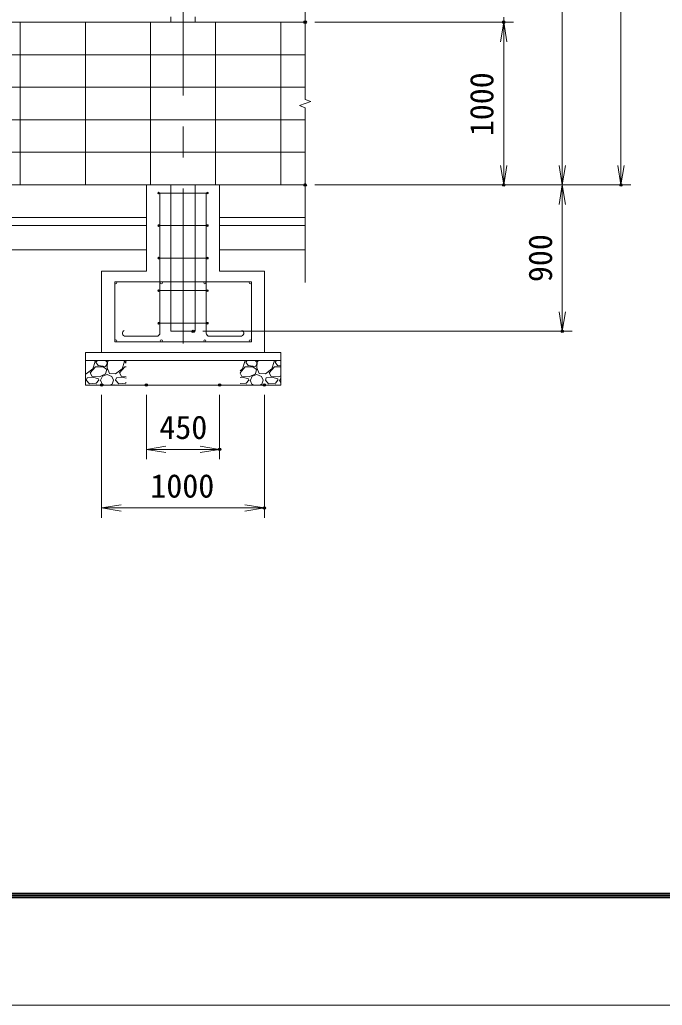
# Model space of a CAD drawing. Units: millimetres at full size. Extents: x -12600 to 12600, y -8910 to 8910.
# Drawn here: x -5443 to -1496, y -8910 to -2853 of the extents above; entities that cross this region are included whole.
import ezdxf
from ezdxf.enums import TextEntityAlignment as Align

# ---------------------------------------------------------------- set-up
doc = ezdxf.new("R2010")
doc.units = ezdxf.units.MM
doc.header["$LTSCALE"] = 30
doc.header["$PDMODE"] = 32
doc.header["$PDSIZE"] = 15
doc.linetypes.add('USER1', pattern=[50.8, 31.75, -6.35, 6.35, -6.35])
for name, color, linetype, lineweight in [('0-0_D-STR1', 1, 'Continuous', 18), ('0-1_D-BMK', 2, 'USER1', 13), ('0-2_0', 7, 'Continuous', 18), ('0-3_D-BGD', 7, 'Continuous', 18), ('0-4_D-STR3', 3, 'Continuous', 13), ('0-5_D-STR-DIM', 7, 'Continuous', 13), ('0-7_D-DCR-HCH', 7, 'Continuous', 13), ('0-B_D-STR4', 7, 'Continuous', 18), ('0-C_D-TTL', 7, 'Continuous', 18)]:
    doc.layers.add(name, color=color, linetype=linetype, lineweight=lineweight)
doc.layers.add('0-6_Defpoints', color=253, linetype='Continuous')
doc.styles.add('ＭＳ ゴシック', font='')
doc.styles.get('ＭＳ ゴシック').set_extended_font_data('MS Gothic')

# ---------------------------------------------------------------- blocks, each defined once
blk = doc.blocks.new('_Open')
at = {"layer": '0-2_0'}
blk.add_line((-30, 5), (0, 0), dxfattribs=at)
blk.add_lwpolyline([(-30, -5), (0, 0), (-30, 0)], dxfattribs=at)

msp = doc.modelspace()

# ---------------------------------------------------------------- linework, layer by layer
at = {"layer": '0-0_D-STR1'}
for p, q in [((-4515.02, -2836.32), (-4515.02, -2868.32)), ((-4365.02, -2868.32), (-4365.02, -2836.32))]:
    msp.add_line(p, q, dxfattribs=at)
msp.add_lwpolyline([(-4515.02, -3868.32), (-4515.02, -4768.32), (-4365.02, -4768.32), (-4365.02, -3868.32)], dxfattribs=at)
at = {"layer": '0-1_D-BMK'}
msp.add_line((-4440.02, -4843.32), (-4440.02, 4340.47), dxfattribs=at)
at = {"layer": '0-3_D-BGD'}
for p, q in [((-3690.02, -2868.32), (-10640.02, -2868.32)), ((-5440.02, -2868.32), (-5440.02, -3868.32)), ((-5040.02, -2868.32), (-5040.02, -3868.32)), ((-4640.02, -2868.32), (-4640.02, -3868.32)), ((-4240.02, -2868.32), (-4240.02, -3868.32)), ((-3840.02, -2868.32), (-3840.02, -3868.32)), ((-3690.02, -3068.32), (-10640.02, -3068.32)), ((-3690.02, -3268.32), (-10640.02, -3268.32)), ((-3690.02, -3468.32), (-10640.02, -3468.32)), ((-3690.02, -3668.32), (-10640.02, -3668.32)), ((-3690.02, -3868.32), (-11165.02, -3868.32)), ((-4665.02, -4068.32), (-7215.02, -4068.32)), ((-4665.02, -4118.32), (-7215.02, -4118.32)), ((-3690.02, -4068.32), (-4215.02, -4068.32)), ((-3690.02, -4118.32), (-4215.02, -4118.32)), ((-4665.02, -4268.32), (-7215.02, -4268.32)), ((-3690.02, -4268.32), (-4215.02, -4268.32))]:
    msp.add_line(p, q, dxfattribs=at)
at = {"layer": '0-4_D-STR3'}
for p, q in [((-4290.02, -3918.41), (-4590.02, -3918.41)), ((-4582.02, -4778.74), (-4582.02, -3918.41)), ((-4440.02, -3918.41), (-4440.02, -4798.74)), ((-4298.02, -4778.74), (-4298.02, -3918.41)), ((-4290.02, -4118.41), (-4590.02, -4118.41)), ((-4290.02, -4318.41), (-4590.02, -4318.41)), ((-4020.02, -4463.32), (-4860.02, -4463.32)), ((-4860.02, -4833.32), (-4860.02, -4463.32)), ((-4020.02, -4833.32), (-4020.02, -4463.32)), ((-4290.02, -4518.41), (-4590.02, -4518.41)), ((-4290.02, -4718.41), (-4590.02, -4718.41)), ((-4020.02, -4833.32), (-4860.02, -4833.32)), ((-4602.02, -4798.74), (-4795.03, -4798.74)), ((-4278.02, -4798.74), (-4085.01, -4798.74))]:
    msp.add_line(p, q, dxfattribs=at)
for centre, radius in [((-4590.02, -3918.41), 5), ((-4290.02, -3918.41), 5), ((-4590.02, -4118.41), 5), ((-4290.02, -4118.41), 5), ((-4590.02, -4318.41), 5), ((-4290.02, -4318.41), 5), ((-4853.52, -4469.82), 6.5), ((-4573.52, -4469.82), 6.5), ((-4306.52, -4469.82), 6.5), ((-4026.52, -4469.82), 6.5), ((-4590.02, -4518.41), 5), ((-4290.02, -4518.41), 5), ((-4590.02, -4718.41), 5), ((-4290.02, -4718.41), 5), ((-4853.52, -4826.82), 6.5), ((-4573.52, -4826.82), 6.5), ((-4306.52, -4826.82), 6.5), ((-4026.52, -4826.82), 6.5)]:
    msp.add_circle(centre, radius, dxfattribs=at)
for centre, radius, start, end in [((-4794.21, -4780.08), 18.68, 111.66589, 272.52545), ((-4602.02, -4778.74), 20, 270, 0), ((-4278.02, -4778.74), 20, 180, 270), ((-4085.84, -4780.08), 18.68, 267.47455, 68.33411)]:
    msp.add_arc(centre, radius, start, end, dxfattribs=at)
at = {"layer": '0-5_D-STR-DIM'}
for p, q in [((-1750.02, 4161.68), (-1750.02, -3868.32)), ((-2110.02, -3868.32), (-2110.02, 3161.68)), ((-3690.02, -1363.96), (-3690.02, -3342.66)), ((-2470.02, -2838.32), (-2470.02, -2868.32)), ((-3630.02, -2868.32), (-2410.02, -2868.32)), ((-3630.02, -2868.32), (-2410.02, -2868.32)), ((-2470.02, -2868.32), (-2470.02, -3868.32)), ((-2470.02, -2988.32), (-2470.02, -3108.32)), ((-3725.25, -3381.14), (-3654.77, -3355.49)), ((-3690.01, -3393.96), (-3725.25, -3381.14)), ((-3654.77, -3355.49), (-3690.01, -3342.66)), ((-3690.02, -3393.96), (-3690.02, -4468.32)), ((-3630.02, -3868.32), (-2050.02, -3868.32)), ((-3630.02, -3868.32), (-2410.02, -3868.32)), ((-3630.02, -3868.32), (-2050.02, -3868.32)), ((-3630.02, -3868.32), (-1690.02, -3868.32)), ((-2110.02, -3868.32), (-2110.02, -4768.32)), ((-4317.52, -4768.32), (-2050.02, -4768.32)), ((-4940.02, -5158.32), (-4940.02, -5913.66)), ((-4665.02, -5158.32), (-4665.02, -5553.66)), ((-4215.02, -5158.32), (-4215.02, -5553.66)), ((-3940.02, -5158.32), (-3940.02, -5913.66)), ((-4665.02, -5493.66), (-4215.02, -5493.66)), ((-4940.02, -5853.66), (-3940.02, -5853.66))]:
    msp.add_line(p, q, dxfattribs=at)
at = {"layer": '0-6_Defpoints'}
for p in [(-3690.02, -2868.32), (-2470.02, -2868.32), (-3690.02, -3868.32), (-2470.02, -3868.32), (-1750.02, -3868.32), (-4377.52, -4768.32), (-2110.02, -4768.32), (-4940.02, -5098.32), (-4665.02, -5098.32), (-4215.02, -5098.32), (-3940.02, -5098.32), (-4215.02, -5493.66), (-3940.02, -5853.66)]:
    msp.add_point(p, dxfattribs=at)
at = {"layer": '0-7_D-DCR-HCH'}
for p, q in [((-4994.64, -4998.3), (-4980.24, -4953.3)), ((-4980.24, -4953.3), (-4983.28, -4948.32)), ((-4966.25, -4948.32), (-4974.84, -4956.9)), ((-4974.84, -4956.9), (-4960.44, -4978.5)), ((-4906.44, -4956.9), (-4916.25, -4948.32)), ((-4904.64, -4955.1), (-4906.44, -4992.9)), ((-4906.44, -4967.7), (-4906.44, -4956.9)), ((-4897.2, -4948.32), (-4904.64, -4955.1)), ((-4814.64, -4998.3), (-4800.24, -4953.3)), ((-4800.24, -4953.3), (-4803.28, -4948.32)), ((-4790.02, -4952.09), (-4794.84, -4956.9)), ((-4794.84, -4956.9), (-4790.02, -4964.12)), ((-4074.64, -4998.3), (-4060.24, -4953.3)), ((-4060.24, -4953.3), (-4063.28, -4948.32)), ((-4046.25, -4948.32), (-4054.84, -4956.9)), ((-4054.84, -4956.9), (-4040.44, -4978.5)), ((-3986.44, -4956.9), (-3996.25, -4948.32)), ((-3984.64, -4955.1), (-3986.44, -4992.9)), ((-3986.44, -4967.7), (-3986.44, -4956.9)), ((-3977.2, -4948.32), (-3984.64, -4955.1)), ((-3894.64, -4998.3), (-3880.24, -4953.3)), ((-3880.24, -4953.3), (-3883.28, -4948.32)), ((-3866.25, -4948.32), (-3874.84, -4956.9)), ((-3874.84, -4956.9), (-3860.44, -4978.5)), ((-5010.84, -5023.5), (-4978.44, -4987.5)), ((-4998.24, -5045.1), (-5010.84, -5023.5)), ((-4978.44, -4987.5), (-4931.64, -4987.5)), ((-4960.44, -4978.5), (-4915.44, -4983.9)), ((-4931.64, -4987.5), (-4908.24, -5003.7)), ((-4915.44, -4983.9), (-4906.44, -4967.7)), ((-4908.24, -5003.7), (-4915.44, -5028.9)), ((-4906.44, -4992.9), (-4892.04, -5027.1)), ((-4854.24, -5028.9), (-4814.64, -4998.3)), ((-4830.84, -5023.5), (-4798.44, -4987.5)), ((-4818.24, -5045.1), (-4830.84, -5023.5)), ((-4798.44, -4987.5), (-4790.02, -4987.5)), ((-4090.02, -5022.6), (-4058.44, -4987.5)), ((-4090.02, -5010.19), (-4074.64, -4998.3)), ((-4078.24, -5045.1), (-4090.02, -5024.9)), ((-4058.44, -4987.5), (-4011.64, -4987.5)), ((-4040.44, -4978.5), (-3995.44, -4983.9)), ((-4011.64, -4987.5), (-3988.24, -5003.7)), ((-3995.44, -4983.9), (-3986.44, -4967.7)), ((-3988.24, -5003.7), (-3995.44, -5028.9)), ((-3986.44, -4992.9), (-3972.04, -5027.1)), ((-3934.24, -5028.9), (-3894.64, -4998.3)), ((-3910.84, -5023.5), (-3878.44, -4987.5)), ((-3898.24, -5045.1), (-3910.84, -5023.5)), ((-3878.44, -4987.5), (-3840.02, -4987.5)), ((-3860.44, -4978.5), (-3840.02, -4980.95)), ((-5034.24, -5068.5), (-5028.84, -5054.1)), ((-5014.44, -5090.1), (-5034.24, -5068.5)), ((-4994.64, -5050.5), (-5028.84, -5054.1)), ((-4973.04, -5086.5), (-5014.44, -5090.1)), ((-4953.24, -5048.7), (-4998.24, -5045.1)), ((-4958.64, -5059.5), (-4994.64, -5050.5)), ((-4956.84, -5068.5), (-4973.04, -5086.5)), ((-4956.84, -5068.5), (-4958.64, -5059.5)), ((-4915.44, -5028.9), (-4953.24, -5048.7)), ((-4947.84, -5068.5), (-4937.04, -5093.7)), ((-4946.04, -5068.5), (-4935.24, -5043.3)), ((-4935.24, -5043.3), (-4906.44, -5034.3)), ((-4906.44, -5034.3), (-4877.64, -5045.1)), ((-4892.04, -5027.1), (-4854.24, -5028.9)), ((-4877.64, -5045.1), (-4866.84, -5068.5)), ((-4875.84, -5093.7), (-4866.84, -5068.5)), ((-4854.24, -5068.5), (-4848.84, -5054.1)), ((-4834.44, -5090.1), (-4854.24, -5068.5)), ((-4814.64, -5050.5), (-4848.84, -5054.1)), ((-4793.04, -5086.5), (-4834.44, -5090.1)), ((-4790.02, -5047.36), (-4818.24, -5045.1)), ((-4790.02, -5056.66), (-4814.64, -5050.5)), ((-4790.02, -5083.15), (-4793.04, -5086.5)), ((-4074.64, -5050.5), (-4090.02, -5052.12)), ((-4053.04, -5086.5), (-4090.02, -5089.72)), ((-4033.24, -5048.7), (-4078.24, -5045.1)), ((-4038.64, -5059.5), (-4074.64, -5050.5)), ((-4036.84, -5068.5), (-4053.04, -5086.5)), ((-4036.84, -5068.5), (-4038.64, -5059.5)), ((-3995.44, -5028.9), (-4033.24, -5048.7)), ((-4027.84, -5068.5), (-4017.04, -5093.7)), ((-4026.04, -5068.5), (-4015.24, -5043.3)), ((-4015.24, -5043.3), (-3986.44, -5034.3)), ((-3986.44, -5034.3), (-3957.64, -5045.1)), ((-3972.04, -5027.1), (-3934.24, -5028.9)), ((-3957.64, -5045.1), (-3946.84, -5068.5)), ((-3955.84, -5093.7), (-3946.84, -5068.5)), ((-3934.24, -5068.5), (-3928.84, -5054.1)), ((-3914.44, -5090.1), (-3934.24, -5068.5)), ((-3894.64, -5050.5), (-3928.84, -5054.1)), ((-3873.04, -5086.5), (-3914.44, -5090.1)), ((-3853.24, -5048.7), (-3898.24, -5045.1)), ((-3858.64, -5059.5), (-3894.64, -5050.5)), ((-3856.84, -5068.5), (-3873.04, -5086.5)), ((-3856.84, -5068.5), (-3858.64, -5059.5)), ((-3840.02, -5041.78), (-3853.24, -5048.7)), ((-3847.84, -5068.5), (-3840.02, -5086.73)), ((-3846.04, -5068.5), (-3840.02, -5054.47)), ((-5031.08, -5098.32), (-5040.02, -5097.57)), ((-4969.44, -5097.3), (-4971.8, -5098.32)), ((-4966.4, -5098.32), (-4969.44, -5097.3)), ((-4937.04, -5093.7), (-4921.35, -5098.32)), ((-4891.52, -5098.32), (-4875.84, -5093.7)), ((-4863.24, -5097.3), (-4864.35, -5098.32)), ((-4851.08, -5098.32), (-4863.24, -5097.3)), ((-4790.02, -5097.55), (-4791.8, -5098.32)), ((-4049.44, -5097.3), (-4051.8, -5098.32)), ((-4046.4, -5098.32), (-4049.44, -5097.3)), ((-4017.04, -5093.7), (-4001.35, -5098.32)), ((-3971.52, -5098.32), (-3955.84, -5093.7)), ((-3943.24, -5097.3), (-3944.35, -5098.32)), ((-3931.08, -5098.32), (-3943.24, -5097.3)), ((-3869.44, -5097.3), (-3871.8, -5098.32)), ((-3866.4, -5098.32), (-3869.44, -5097.3))]:
    msp.add_line(p, q, dxfattribs=at)
msp.add_lwpolyline([(-5040.02, -5028.63), (-5034.24, -5028.9), (-4994.64, -4998.3)], dxfattribs=at)
at = {"layer": '0-B_D-STR4'}
for p, q in [((-4665.02, -4398.32), (-4665.02, -3868.32)), ((-4215.02, -4398.32), (-4215.02, -3868.32)), ((-4940.02, -4898.32), (-4940.02, -4398.32)), ((-4665.02, -4398.32), (-4940.02, -4398.32)), ((-4215.02, -4398.32), (-3940.02, -4398.32)), ((-3940.02, -4898.32), (-3940.02, -4398.32)), ((-3840.02, -4898.32), (-5040.02, -4898.32)), ((-5040.02, -4898.32), (-5040.02, -5098.32)), ((-3840.02, -4898.32), (-3840.02, -5098.32)), ((-3840.02, -4948.32), (-5040.02, -4948.32)), ((-3840.02, -5098.32), (-5040.02, -5098.32))]:
    msp.add_line(p, q, dxfattribs=at)
at = {"layer": '0-C_D-TTL', "color": 2}
msp.add_lwpolyline([(-12600, 8910), (12600, 8910), (12600, -8910), (-12600, -8910)], close=True, dxfattribs=at)
at = {"layer": '0-C_D-TTL'}
for points in [[(-11790, 8250), (11790, 8250), (11790, -8250), (-11790, -8250)], [(-11782.5, 8242.5), (11782.5, 8242.5), (11782.5, -8242.5), (-11782.5, -8242.5)], [(-11775, 8235), (11775, 8235), (11775, -8235), (-11775, -8235)], [(-11767.5, 8227.5), (11767.5, 8227.5), (11767.5, -8227.5), (-11767.5, -8227.5)], [(-11760, 8220), (11760, 8220), (11760, -8220), (-11760, -8220)]]:
    msp.add_lwpolyline(points, close=True, dxfattribs=at)

# ---------------------------------------------------------------- block references
at = {"layer": '0-5_D-STR-DIM', "xscale": 4, "yscale": 4}
for p, rotation in [((-2470.02, -2868.32), 90), ((-2470.02, -2868.32), 90), ((-2470.02, -3868.32), 270), ((-2110.02, -3868.32), 270), ((-1750.02, -3868.32), 270), ((-2110.02, -3868.32), 90), ((-2110.02, -4768.32), 270), ((-4665.02, -5493.66), 180), ((-4940.02, -5853.66), 180)]:
    msp.add_blockref('_Open', p, dxfattribs=dict(at, rotation=rotation))
for p in [(-4215.02, -5493.66), (-3940.02, -5853.66)]:
    msp.add_blockref('_Open', p, dxfattribs=at)

# ---------------------------------------------------------------- texts
at = {"layer": '0-5_D-STR-DIM', "style": 'ＭＳ ゴシック'}
for s, p in [('1000', (-2490.27, -3569.07)), ('900', (-2130.27, -4465.73))]:
    msp.add_text(s, height=144.3, rotation=90, dxfattribs=at).set_placement(p, align=Align.BOTTOM_LEFT)
for s, p in [('450', (-4585.53, -5473.42)), ('1000', (-4640.78, -5833.42))]:
    msp.add_text(s, height=144.3, dxfattribs=at).set_placement(p, align=Align.BOTTOM_LEFT)

doc.saveas('drawing.dxf')
